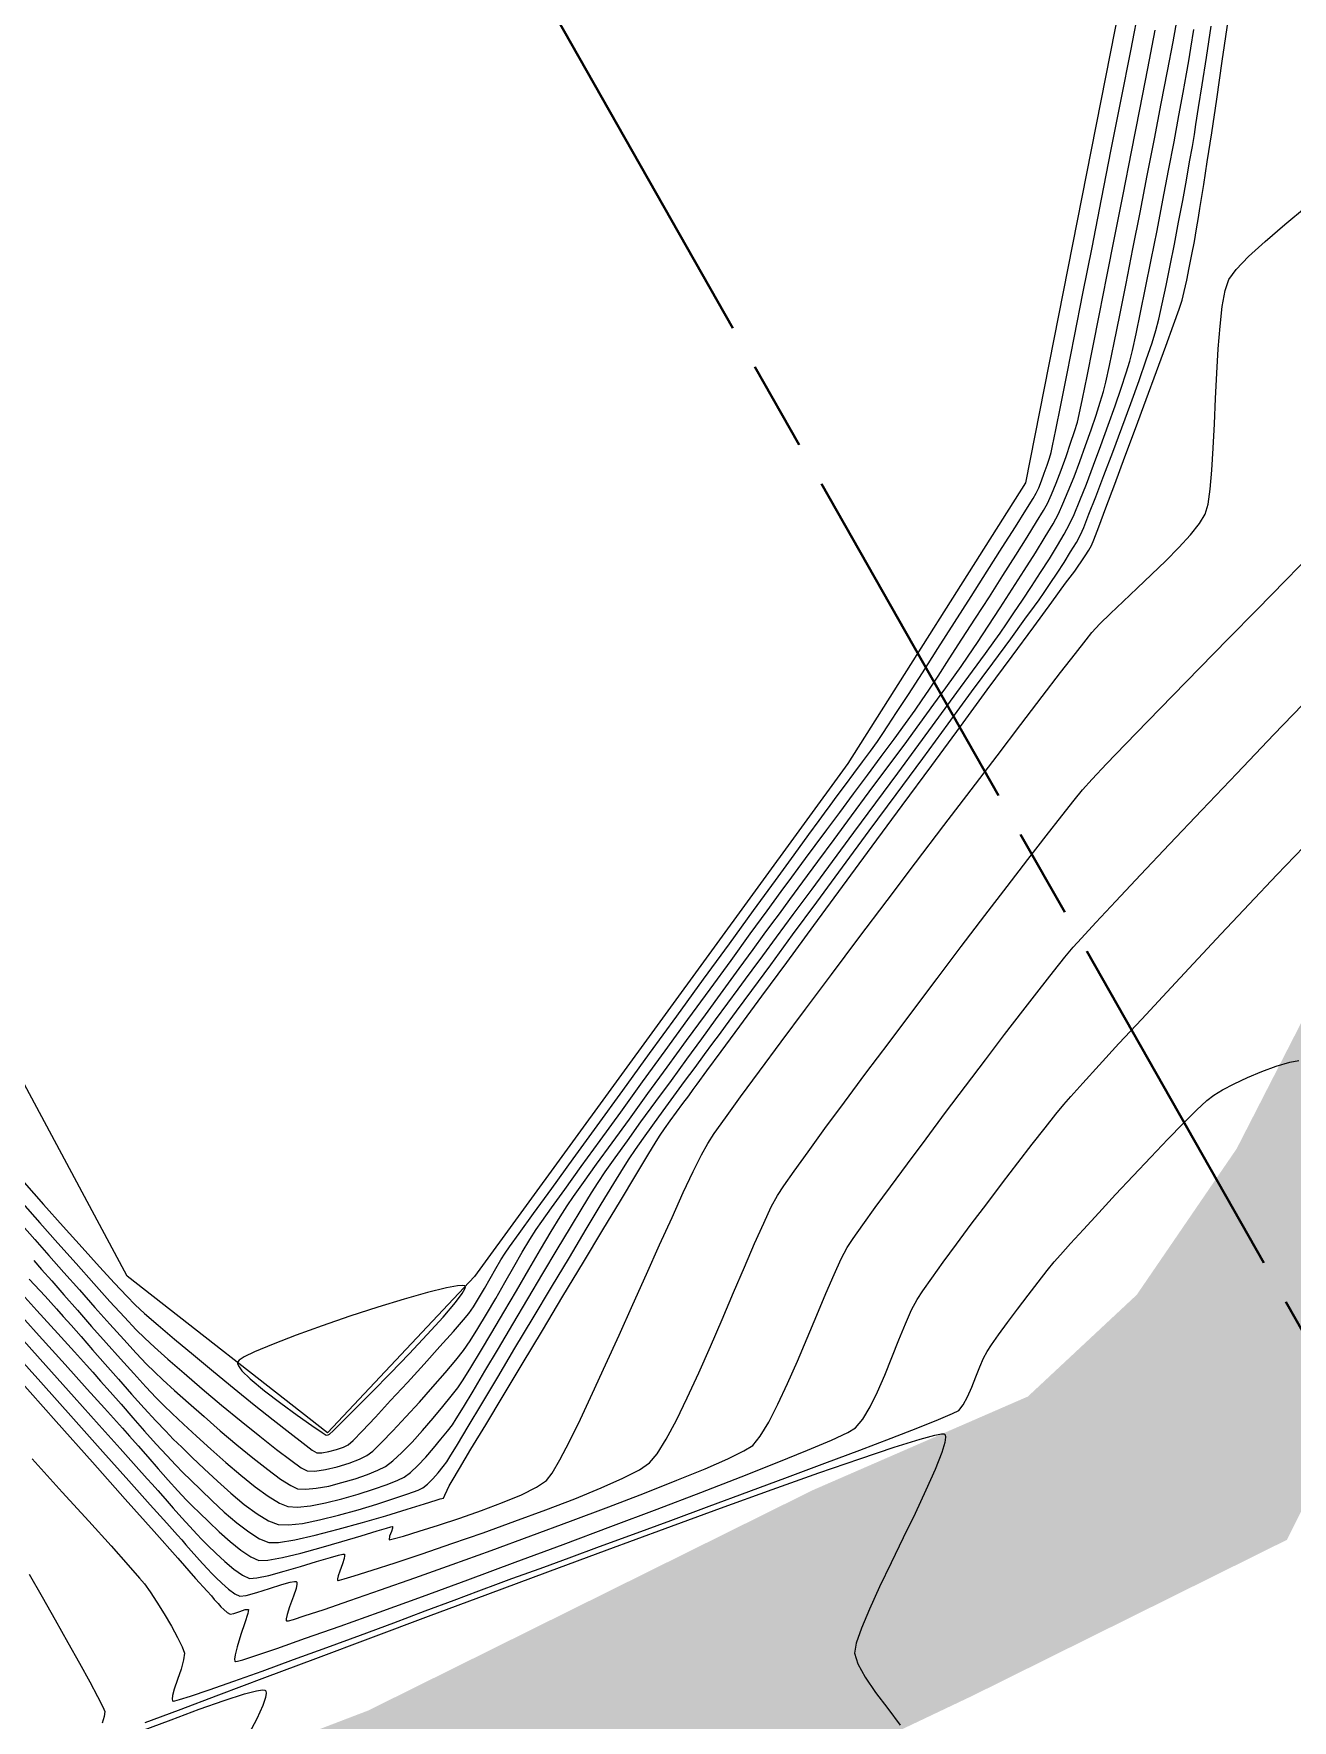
# Model space of a CAD drawing. Header units: metres. Extents: x 708941 to 724052, y 5405153 to 5413472.
# Drawn here: x 709683 to 709768.6, y 5411877.4 to 5411992.1 of the extents above; entities that cross this region are included whole.
import ezdxf

# ---------------------------------------------------------------- set-up
doc = ezdxf.new("R2010")
doc.units = ezdxf.units.M
doc.header["$LTSCALE"] = 12.7
doc.header["$MEASUREMENT"] = 0
doc.linetypes.add('ACAD_ISO08W100', pattern=[36, 24, -3, 6, -3])
for name, color, linetype in [('CONT-MJR1', 252, 'Continuous'), ('CONT-MNR1', 251, 'Continuous'), ('contornos2', 7, 'Continuous'), ('rio', 251, 'Continuous')]:
    doc.layers.add(name, color=color, linetype=linetype)
doc.layers.add('corte', color=214, linetype='ACAD_ISO08W100', lineweight=40)

msp = doc.modelspace()

# ---------------------------------------------------------------- hatches: boundary and pattern name
at = {"layer": 'rio'}
h = msp.add_hatch(dxfattribs=at)
h.set_pattern_fill('MUDST', color=256, scale=15, style=0)
h.paths.add_polyline_path([(709010.72, 5411936.38), (709004.98, 5411946.45), (709001.25, 5411958.08), (708996.13, 5411975.99), (709012.7, 5411962.98), (709030.78, 5411956.49), (709044.53, 5411951.18), (709074.83, 5411950.28), (709089.61, 5411951.82), (709102.43, 5411952.02), (709123.56, 5411954.63), (709134.73, 5411956.95), (709145.4, 5411956.95), (709168.41, 5411955.62), (709183.3, 5411955.53), (709187.67, 5411955.43), (709193.87, 5411958.4), (709194.56, 5411957.99), (709200.68, 5411965.39), (709203.1, 5411977.2), (709205.58, 5411984.02), (709211.33, 5411990.28), (709223.71, 5411994.78), (709231.07, 5411997.27), (709241.21, 5411994.8), (709265.58, 5411997.08), (709286.39, 5412000.38), (709297.9, 5412001.91), (709315.21, 5411997.24), (709326.72, 5411992.03), (709345.09, 5411985.93), (709355.27, 5411979.45), (709376.46, 5411975.37), (709391.72, 5411975.3), (709413.08, 5411978.61), (709438.83, 5411980.92), (709461.63, 5411986.21), (709475.6, 5411989.01), (709492.86, 5411992.74), (709503.45, 5411993.79), (709515.24, 5411993.79), (709532.63, 5411987.71), (709547.37, 5411983.51), (709564.71, 5411977.95), (709575.63, 5411973.62), (709587.68, 5411967.04), (709601.87, 5411958.6), (709607.56, 5411954.31), (709621.49, 5411940.03), (709647.9, 5411909.14), (709660.4, 5411897.76), (709669.81, 5411887.81), (709676.49, 5411876.15), (709682.2, 5411869.04), (709705.75, 5411878.05), (709736, 5411893.04), (709750.64, 5411899.41), (709758.05, 5411906.33), (709764.85, 5411916.27), (709770.13, 5411926.57), (709778.25, 5411949.25), (709785.66, 5411970.64), (709786.5, 5411979.16), (709785.1, 5411992.95), (709785.1, 5412008.74), (709787.55, 5412022.89), (709795.83, 5412039.06), (709803.3, 5412045.65), (709812.9, 5412054.28), (709814.49, 5412059.03), (709815.9, 5412060.78), (709822.13, 5412063.75), (709825.31, 5412072.01), (709847.55, 5412106.6), (709866.9, 5412128.06), (709875.05, 5412136.05), (709882.93, 5412155.32), (709888.97, 5412168.35), (709893.2, 5412182.51), (709907.24, 5412209.92), (709938.47, 5412236.97), (709971.6, 5412250.13), (709991.71, 5412252.94), (710005.1, 5412261.1), (710014.56, 5412263.33), (710040.82, 5412267.64), (710057.91, 5412266.41), (710076.56, 5412261.93), (710102.9, 5412255.3), (710112.79, 5412247.31), (710119.45, 5412240.72), (710131.28, 5412231.78), (710145.37, 5412209.63), (710149.4, 5412194.25), (710150.27, 5412166.43), (710139.83, 5412142.28), (710130.23, 5412129.69), (710126.33, 5412121.71), (710117.73, 5412100.96), (710114.13, 5412096.47), (710111.94, 5412085.44), (710111.94, 5412063.54), (710117.58, 5412054.18), (710137.74, 5412018.92), (710146.76, 5412008.05), (710171.4, 5411997.24), (710179.97, 5411993.95), (710184.25, 5412001.58), (710190.69, 5412018), (710194.77, 5412034.37), (710197.31, 5412050.49), (710197.31, 5412064.26), (710199.32, 5412079.72), (710201.37, 5412092.19), (710205.73, 5412098.48), (710214.95, 5412120.36), (710219.48, 5412128.98), (710230.13, 5412139.36), (710235.6, 5412142.44), (710241.85, 5412140.68), (710250.27, 5412138.84), (710280.27, 5412139.46), (710296.04, 5412143.18), (710311.35, 5412143.18), (710329.27, 5412144.22), (710333.88, 5412147.83), (710359.32, 5412147.31), (710368.97, 5412148.45), (710370.82, 5412151.38), (710390.46, 5412160.63), (710398.15, 5412171.03), (710408.65, 5412192.1), (710415.95, 5412204.58), (710425.69, 5412246.2), (710427.89, 5412275.36), (710429.04, 5412328.01), (710428.04, 5412335.01), (710422.46, 5412340.84), (710414.39, 5412351.33), (710395.98, 5412353.91), (710387.66, 5412360.04), (710378.34, 5412372.12), (710377.12, 5412383.36), (710377.12, 5412396.81), (710371.6, 5412397.8), (710368.77, 5412410.55), (710362.93, 5412436.03), (710362.93, 5412455.01), (710369.68, 5412482.49), (710374.05, 5412500.93), (710382.11, 5412513.13), (710396.48, 5412526.77), (710413.79, 5412540.1), (710438.62, 5412552.3), (710472.36, 5412570.37), (710507.51, 5412590.61), (710519.7, 5412579.46), (710499.92, 5412572.63), (710480.98, 5412561.98), (710445.54, 5412543.55), (710413.79, 5412532.5), (710411.05, 5412528.12), (710405.76, 5412520.43), (710394.25, 5412506.93), (710388.85, 5412494.92), (710386.47, 5412476.01), (710382.71, 5412446.17), (710388.72, 5412397.62), (710394.97, 5412383.05), (710398.02, 5412368.11), (710411.09, 5412363.15), (710426.51, 5412356), (710442.45, 5412348.49), (710447.05, 5412337.14), (710447.05, 5412315.92), (710441.78, 5412260.07), (710441.78, 5412194.92), (710437.48, 5412190.86), (710437.48, 5412179.96), (710422.82, 5412173.29), (710418.74, 5412164.82), (710409.45, 5412149.84), (710394.78, 5412136.49), (710379.86, 5412129.78), (710371.88, 5412127.03), (710311.73, 5412127.03), (710308.89, 5412124), (710254.14, 5412121.42), (710236.99, 5412126.6), (710229.16, 5412118.66), (710218.68, 5412095.96), (710213.59, 5412055.1), (710203.57, 5412019.88), (710201.34, 5412006.55), (710198.59, 5411993.54), (710194.4, 5411986.49), (710188.54, 5411983.77), (710175.67, 5411983.77), (710136.96, 5411996.55), (710120.35, 5412009.39), (710098.73, 5412043.32), (710098.73, 5412061.02), (710096.67, 5412091.87), (710100.83, 5412110.83), (710110.63, 5412117.13), (710123.77, 5412149.24), (710130.92, 5412166.36), (710128.79, 5412197.14), (710123.8, 5412211.38), (710113.15, 5412223.6), (710085.02, 5412238.46), (710058.13, 5412249.84), (710029.73, 5412249.84), (710015.06, 5412246.32), (710001.6, 5412242.56), (709992.04, 5412242.56), (709972.27, 5412238.6), (709963.64, 5412235.76), (709954.26, 5412232.26), (709954.26, 5412228.55), (709945.86, 5412220.35), (709925.83, 5412192.24), (709917.05, 5412177.32), (709899.37, 5412144.55), (709894.3, 5412133.07), (709891.48, 5412127.42), (709886.71, 5412118.47), (709886.71, 5412100.95), (709884.61, 5412095.01), (709863.2, 5412086.46), (709839.07, 5412054.84), (709818.25, 5412032.92), (709804.19, 5412017.18), (709804.19, 5411995.52), (709809.04, 5411990.11), (709796.13, 5411953.84), (709781.68, 5411916.41), (709768.27, 5411889.66), (709746.93, 5411879.08), (709713.1, 5411863.01), (709689.29, 5411855.41), (709697.02, 5411835.95), (709708.2, 5411825.46), (709725.86, 5411817.9), (709778.24, 5411813.93), (709792.75, 5411813.93), (709806.43, 5411818.64), (709820.66, 5411821.87), (709831.69, 5411824.63), (709853.8, 5411835.25), (709879.02, 5411846.88), (709921.68, 5411861.15), (709947.96, 5411871.32), (709969.09, 5411879.92), (709979.29, 5411886.02), (709982.27, 5411909.39), (709987.23, 5411923.13), (709997.03, 5411933.25), (710000.38, 5411927.93), (710000.38, 5411906.72), (709997.04, 5411893.11), (709991.96, 5411879.15), (709967.58, 5411866.46), (709951.2, 5411859.77), (709918.84, 5411852.05), (709894.39, 5411845.25), (709864.94, 5411830.28), (709840.16, 5411819.17), (709812.7, 5411811), (709801.26, 5411807.45), (709779.31, 5411803.47), (709766.14, 5411803.47), (709756.94, 5411797.7), (709737.23, 5411795.78), (709715.18, 5411796.68), (709708.1, 5411801.85), (709698.23, 5411815.71), (709693.86, 5411826.48), (709676.55, 5411857.93), (709667.66, 5411869.47), (709661.18, 5411881.7), (709649.81, 5411896.98), (709627.11, 5411919.87), (709613.01, 5411936.78), (709604.72, 5411946.98), (709591.67, 5411954.52), (709575.87, 5411964.64), (709557.6, 5411970.47), (709551.42, 5411973.23), (709538.02, 5411976.43), (709518.15, 5411979.68), (709504.01, 5411982), (709494.29, 5411985.04), (709479.8, 5411980.64), (709442.42, 5411967.64), (709425.43, 5411960.31), (709402.9, 5411951.24), (709383.6, 5411945.23), (709362.15, 5411938.26), (709331.55, 5411930.11), (709320.42, 5411924.96), (709306.56, 5411912.14), (709285.88, 5411895.62), (709279.31, 5411870.27), (709273.83, 5411857.41), (709264.69, 5411829.66), (709254.13, 5411801.64), (709246.31, 5411791.25), (709237.29, 5411777.87), (709219.52, 5411767.13), (709208.6, 5411765.29), (709203.92, 5411751.48), (709203.91, 5411735.92), (709205.94, 5411719.08), (709203.34, 5411708.78), (709199.33, 5411696.28), (709197.39, 5411684.19), (709189.35, 5411661.06), (709186.31, 5411649.66), (709173.04, 5411639.59), (709167.53, 5411621.08), (709166.78, 5411600.74), (709164.06, 5411585.63), (709162.73, 5411558.53), (709162.73, 5411546.6), (709165.95, 5411526.5), (709173.44, 5411512.03), (709050.6, 5411667.95), (709021.23, 5411751.02), (709026.33, 5411756.01), (709028.1, 5411762.18), (709028.65, 5411783.35), (709023.38, 5411795.31), (709011.24, 5411823.29), (709005.01, 5411832.77), (709001.76, 5411870.86)])

# ---------------------------------------------------------------- linework, layer by layer
at = {"layer": 'CONT-MJR1', "flags": 128}
for points, elevation in [([(709682.2, 5411911.06), (709683.05, 5411910.1), (709684.01, 5411909.01), (709685.03, 5411907.85), (709686.09, 5411906.66), (709687.14, 5411905.47), (709688.16, 5411904.33), (709689.11, 5411903.28), (709689.96, 5411902.36), (709690.66, 5411901.61), (709691.19, 5411901.09), (709691.77, 5411900.54), (709692.56, 5411899.82), (709693.51, 5411898.97), (709694.57, 5411898.05), (709695.68, 5411897.08), (709696.81, 5411896.13), (709697.9, 5411895.23), (709698.91, 5411894.44), (709699.78, 5411893.79), (709700.47, 5411893.35), (709700.93, 5411893.14), (709701.49, 5411893.1), (709702.21, 5411893.17), (709703.06, 5411893.32), (709703.96, 5411893.55), (709704.85, 5411893.81), (709705.69, 5411894.1), (709706.4, 5411894.39), (709706.93, 5411894.66), (709707.43, 5411895.03), (709708.04, 5411895.6), (709708.73, 5411896.31), (709709.45, 5411897.11), (709710.17, 5411897.93), (709710.83, 5411898.73), (709711.4, 5411899.44), (709711.84, 5411900.01), (709712.2, 5411900.54), (709712.73, 5411901.39), (709713.39, 5411902.48), (709714.15, 5411903.76), (709714.97, 5411905.16), (709715.83, 5411906.61), (709716.67, 5411908.05), (709717.48, 5411909.42), (709718.2, 5411910.63), (709718.82, 5411911.64), (709719.29, 5411912.38), (709719.72, 5411913.01), (709720.4, 5411913.97), (709721.29, 5411915.21), (709722.34, 5411916.67), (709723.52, 5411918.29), (709724.78, 5411920.03), (709726.09, 5411921.82), (709727.4, 5411923.63), (709728.69, 5411925.38), (709729.9, 5411927.04), (709731, 5411928.54), (709731.94, 5411929.83), (709732.7, 5411930.86), (709733.22, 5411931.57), (709733.73, 5411932.26), (709734.44, 5411933.23), (709735.32, 5411934.42), (709736.34, 5411935.8), (709737.46, 5411937.31), (709738.64, 5411938.91), (709739.85, 5411940.54), (709741.05, 5411942.16), (709742.21, 5411943.73), (709743.29, 5411945.2), (709744.25, 5411946.51), (709745.06, 5411947.63), (709745.69, 5411948.5), (709746.1, 5411949.07), (709746.58, 5411949.78), (709747.21, 5411950.72), (709747.94, 5411951.83), (709748.75, 5411953.06), (709749.58, 5411954.33), (709750.39, 5411955.6), (709751.15, 5411956.81), (709751.82, 5411957.89), (709752.36, 5411958.79), (709752.72, 5411959.46), (709753.03, 5411960.14), (709753.39, 5411961), (709753.78, 5411961.97), (709754.18, 5411963.03), (709754.57, 5411964.11), (709754.95, 5411965.17), (709755.29, 5411966.17), (709755.57, 5411967.05), (709755.79, 5411967.78), (709755.94, 5411968.42), (709756.19, 5411969.55), (709756.51, 5411971.1), (709756.9, 5411972.99), (709757.33, 5411975.14), (709757.79, 5411977.49), (709758.28, 5411979.96), (709758.77, 5411982.48), (709759.26, 5411984.97), (709759.72, 5411987.37), (709760.14, 5411989.59), (709760.52, 5411991.57), (709760.83, 5411993.23)], 240), ([(709681.71, 5411903.85), (709683.81, 5411901.51), (709685.74, 5411899.36), (709687.43, 5411897.47), (709688.86, 5411895.88), (709689.96, 5411894.65), (709690.71, 5411893.82), (709691.04, 5411893.45), (709691.43, 5411893.01), (709691.92, 5411892.45), (709692.48, 5411891.81), (709693.05, 5411891.16), (709693.6, 5411890.56), (709694.07, 5411890.04), (709694.43, 5411889.68), (709694.84, 5411889.27), (709695.38, 5411888.75), (709695.99, 5411888.19), (709696.61, 5411887.66), (709697.19, 5411887.25), (709697.66, 5411887.04), (709698.16, 5411887.07), (709698.99, 5411887.24), (709700.02, 5411887.52), (709701.14, 5411887.85), (709702.23, 5411888.18), (709703.17, 5411888.46), (709703.73, 5411888.62), (709704.01, 5411888.68), (709704.11, 5411888.69), (709704.13, 5411888.68), (709704.14, 5411888.66), (709704.14, 5411888.57), (709704.1, 5411888.38), (709703.99, 5411888.03), (709703.81, 5411887.54), (709703.7, 5411887.2), (709703.65, 5411887), (709703.66, 5411886.92), (709703.67, 5411886.9), (709703.69, 5411886.9), (709703.79, 5411886.92), (709704.1, 5411887), (709704.78, 5411887.2), (709706.01, 5411887.59), (709707.58, 5411888.1), (709709.42, 5411888.71), (709711.44, 5411889.4), (709713.57, 5411890.14), (709715.72, 5411890.92), (709717.83, 5411891.7), (709719.81, 5411892.46), (709721.59, 5411893.19), (709723.08, 5411893.85), (709724.21, 5411894.42), (709724.89, 5411894.89), (709725.41, 5411895.52), (709726.03, 5411896.52), (709726.72, 5411897.81), (709727.46, 5411899.33), (709728.24, 5411901.02), (709729.03, 5411902.82), (709729.83, 5411904.66), (709730.61, 5411906.48), (709731.35, 5411908.22), (709732.04, 5411909.82), (709732.66, 5411911.2), (709733.18, 5411912.31), (709733.6, 5411913.09), (709734.02, 5411913.74), (709734.73, 5411914.74), (709735.68, 5411916.06), (709736.83, 5411917.64), (709738.16, 5411919.44), (709739.62, 5411921.4), (709741.19, 5411923.5), (709742.81, 5411925.66), (709744.47, 5411927.85), (709746.11, 5411930.03), (709747.71, 5411932.13), (709749.23, 5411934.12), (709750.63, 5411935.95), (709751.88, 5411937.56), (709752.95, 5411938.92), (709753.78, 5411939.98), (709754.36, 5411940.68), (709755.01, 5411941.41), (709756, 5411942.46), (709757.28, 5411943.79), (709758.8, 5411945.36), (709760.51, 5411947.11), (709762.35, 5411948.99), (709764.28, 5411950.95), (709766.24, 5411952.95), (709768.18, 5411954.93), (709770.04, 5411956.84)], 235), ([(709690.32, 5411876.66), (709692.33, 5411877.42), (709694.23, 5411878.13), (709695.94, 5411878.73), (709697.33, 5411879.18), (709698.15, 5411879.39), (709698.55, 5411879.45), (709698.71, 5411879.44), (709698.75, 5411879.41), (709698.78, 5411879.37), (709698.81, 5411879.23), (709698.76, 5411878.93), (709698.57, 5411878.38), (709698.16, 5411877.49), (709697.63, 5411876.46)], 230)]:
    msp.add_lwpolyline(points, dxfattribs=dict(at, elevation=elevation))
at = {"layer": 'CONT-MNR1', "flags": 128}
for points, elevation in [([(709682.32, 5411913.97), (709683.65, 5411912.47), (709684.99, 5411910.97), (709686.27, 5411909.55), (709687.45, 5411908.24), (709688.48, 5411907.12), (709689.31, 5411906.24), (709689.89, 5411905.65), (709690.53, 5411905.07), (709691.44, 5411904.27), (709692.57, 5411903.32), (709693.85, 5411902.24), (709695.22, 5411901.11), (709696.62, 5411899.96), (709697.99, 5411898.85), (709699.27, 5411897.82), (709700.4, 5411896.93), (709701.31, 5411896.23), (709701.94, 5411895.76), (709702.24, 5411895.58), (709702.59, 5411895.57), (709703.07, 5411895.66), (709703.58, 5411895.8), (709704.06, 5411895.96), (709704.39, 5411896.12), (709704.71, 5411896.41), (709705.34, 5411897.06), (709706.23, 5411898), (709707.27, 5411899.13), (709708.41, 5411900.37), (709709.55, 5411901.62), (709710.62, 5411902.81), (709711.54, 5411903.83), (709712.22, 5411904.62), (709712.6, 5411905.07), (709712.9, 5411905.51), (709713.26, 5411906.09), (709713.65, 5411906.76), (709714.05, 5411907.45), (709714.43, 5411908.11), (709714.78, 5411908.7), (709715.06, 5411909.17), (709715.36, 5411909.59), (709716.02, 5411910.51), (709717, 5411911.86), (709718.24, 5411913.57), (709719.69, 5411915.58), (709721.32, 5411917.82), (709723.07, 5411920.23), (709724.89, 5411922.74), (709726.74, 5411925.28), (709728.57, 5411927.8), (709730.33, 5411930.22), (709731.97, 5411932.48), (709733.46, 5411934.51), (709734.73, 5411936.26), (709735.74, 5411937.65), (709736.44, 5411938.61), (709736.79, 5411939.09), (709737.18, 5411939.62), (709737.67, 5411940.28), (709738.22, 5411941.02), (709738.8, 5411941.8), (709739.38, 5411942.58), (709739.93, 5411943.32), (709740.41, 5411943.98), (709740.78, 5411944.52), (709741.12, 5411945.03), (709741.71, 5411945.94), (709742.51, 5411947.17), (709743.46, 5411948.65), (709744.52, 5411950.3), (709745.64, 5411952.06), (709746.78, 5411953.84), (709747.88, 5411955.57), (709748.9, 5411957.18), (709749.79, 5411958.59), (709750.51, 5411959.72), (709751, 5411960.51), (709751.21, 5411960.88), (709751.38, 5411961.24), (709751.57, 5411961.71), (709751.76, 5411962.24), (709751.95, 5411962.77), (709752.11, 5411963.25), (709752.23, 5411963.63), (709752.32, 5411964.08), (709752.55, 5411965.18), (709752.88, 5411966.85), (709753.31, 5411969), (709753.82, 5411971.56), (709754.39, 5411974.45), (709755.01, 5411977.58), (709755.66, 5411980.88), (709756.32, 5411984.26), (709756.99, 5411987.65), (709757.64, 5411990.96), (709758.26, 5411994.13)], 242), ([(709681.55, 5411907.07), (709683.19, 5411905.26), (709684.61, 5411903.7), (709685.75, 5411902.45), (709686.57, 5411901.55), (709687.01, 5411901.06), (709687.53, 5411900.46), (709688.18, 5411899.72), (709688.93, 5411898.88), (709689.72, 5411897.97), (709690.52, 5411897.06), (709691.31, 5411896.18), (709692.03, 5411895.39), (709692.65, 5411894.73), (709693.13, 5411894.24), (709693.67, 5411893.72), (709694.35, 5411893.06), (709695.12, 5411892.31), (709695.95, 5411891.55), (709696.8, 5411890.82), (709697.61, 5411890.2), (709698.35, 5411889.73), (709698.97, 5411889.48), (709699.65, 5411889.48), (709700.74, 5411889.66), (709702.13, 5411889.98), (709703.7, 5411890.38), (709705.35, 5411890.84), (709706.95, 5411891.3), (709708.39, 5411891.74), (709709.57, 5411892.1), (709710.36, 5411892.35), (709710.65, 5411892.44), (709710.76, 5411892.47), (709710.86, 5411892.5), (709710.95, 5411892.69), (709711.12, 5411893.05), (709711.26, 5411893.34), (709711.45, 5411893.67), (709711.96, 5411894.52), (709712.74, 5411895.82), (709713.75, 5411897.49), (709714.92, 5411899.45), (709716.22, 5411901.61), (709717.6, 5411903.9), (709719, 5411906.24), (709720.39, 5411908.54), (709721.71, 5411910.74), (709722.91, 5411912.73), (709723.95, 5411914.46), (709724.78, 5411915.83), (709725.35, 5411916.77), (709725.62, 5411917.19), (709725.91, 5411917.62), (709726.3, 5411918.16), (709726.73, 5411918.75), (709727.16, 5411919.34), (709727.56, 5411919.87), (709727.87, 5411920.29), (709728.14, 5411920.67), (709728.8, 5411921.56), (709729.77, 5411922.88), (709731.03, 5411924.6), (709732.54, 5411926.64), (709734.23, 5411928.94), (709736.08, 5411931.45), (709738.03, 5411934.11), (709740.05, 5411936.85), (709742.09, 5411939.62), (709744.11, 5411942.35), (709746.05, 5411945), (709747.88, 5411947.49), (709749.56, 5411949.77), (709751.04, 5411951.78), (709752.27, 5411953.45), (709753.21, 5411954.74), (709753.83, 5411955.57), (709754.06, 5411955.9), (709754.27, 5411956.2), (709754.53, 5411956.6), (709754.79, 5411957), (709754.97, 5411957.32), (709755.12, 5411957.69), (709755.46, 5411958.58), (709755.95, 5411959.88), (709756.56, 5411961.49), (709757.24, 5411963.33), (709757.97, 5411965.28), (709758.7, 5411967.25), (709759.4, 5411969.15), (709760.03, 5411970.87), (709760.55, 5411972.32), (709760.93, 5411973.39), (709761.13, 5411974), (709761.28, 5411974.6), (709761.45, 5411975.35), (709761.62, 5411976.2), (709761.8, 5411977.1), (709761.97, 5411978), (709762.12, 5411978.86), (709762.25, 5411979.62), (709762.35, 5411980.23), (709762.44, 5411980.77), (709762.61, 5411981.86), (709762.85, 5411983.42), (709763.15, 5411985.39), (709763.49, 5411987.68), (709763.87, 5411990.25), (709764.28, 5411993)], 237), ([(709682.22, 5411912.56), (709683.39, 5411911.23), (709684.63, 5411909.84), (709685.86, 5411908.45), (709687.06, 5411907.11), (709688.17, 5411905.88), (709689.15, 5411904.81), (709689.96, 5411903.95), (709690.54, 5411903.37), (709691.19, 5411902.77), (709692.1, 5411901.96), (709693.21, 5411901), (709694.45, 5411899.94), (709695.77, 5411898.83), (709697.1, 5411897.74), (709698.36, 5411896.71), (709699.51, 5411895.8), (709700.47, 5411895.07), (709701.18, 5411894.57), (709701.58, 5411894.36), (709702.12, 5411894.34), (709702.83, 5411894.44), (709703.64, 5411894.63), (709704.45, 5411894.88), (709705.15, 5411895.14), (709705.66, 5411895.39), (709706.05, 5411895.7), (709706.66, 5411896.29), (709707.43, 5411897.08), (709708.31, 5411898.02), (709709.23, 5411899.03), (709710.14, 5411900.06), (709710.98, 5411901.03), (709711.7, 5411901.88), (709712.22, 5411902.54), (709712.68, 5411903.2), (709713.21, 5411904.04), (709713.8, 5411905.02), (709714.42, 5411906.08), (709715.04, 5411907.17), (709715.66, 5411908.24), (709716.23, 5411909.23), (709716.74, 5411910.09), (709717.17, 5411910.77), (709717.55, 5411911.31), (709718.21, 5411912.24), (709719.12, 5411913.5), (709720.23, 5411915.05), (709721.52, 5411916.82), (709722.93, 5411918.76), (709724.42, 5411920.82), (709725.96, 5411922.94), (709727.5, 5411925.05), (709729.01, 5411927.12), (709730.44, 5411929.08), (709731.75, 5411930.88), (709732.9, 5411932.46), (709733.86, 5411933.76), (709734.57, 5411934.74), (709735, 5411935.33), (709735.5, 5411936.01), (709736.17, 5411936.9), (709736.96, 5411937.97), (709737.84, 5411939.15), (709738.77, 5411940.41), (709739.72, 5411941.69), (709740.65, 5411942.95), (709741.53, 5411944.14), (709742.31, 5411945.21), (709742.96, 5411946.11), (709743.44, 5411946.8), (709743.9, 5411947.47), (709744.53, 5411948.43), (709745.29, 5411949.6), (709746.15, 5411950.93), (709747.08, 5411952.36), (709748.02, 5411953.82), (709748.94, 5411955.27), (709749.81, 5411956.65), (709750.59, 5411957.88), (709751.23, 5411958.92), (709751.7, 5411959.7), (709751.97, 5411960.17), (709752.24, 5411960.78), (709752.56, 5411961.56), (709752.9, 5411962.44), (709753.24, 5411963.36), (709753.55, 5411964.26), (709753.81, 5411965.06), (709754.01, 5411965.7), (709754.13, 5411966.22), (709754.35, 5411967.29), (709754.67, 5411968.83), (709755.06, 5411970.78), (709755.52, 5411973.07), (709756.02, 5411975.61), (709756.56, 5411978.35), (709757.13, 5411981.2), (709757.69, 5411984.1), (709758.26, 5411986.97), (709758.8, 5411989.75), (709759.3, 5411992.36)], 241), ([(709682.68, 5411907.39), (709683.75, 5411906.23), (709684.53, 5411905.37), (709684.99, 5411904.86), (709685.52, 5411904.26), (709686.2, 5411903.49), (709686.99, 5411902.59), (709687.85, 5411901.61), (709688.75, 5411900.59), (709689.64, 5411899.58), (709690.5, 5411898.62), (709691.29, 5411897.76), (709691.96, 5411897.05), (709692.48, 5411896.52), (709693.05, 5411895.97), (709693.77, 5411895.27), (709694.59, 5411894.48), (709695.48, 5411893.65), (709696.4, 5411892.83), (709697.31, 5411892.07), (709698.18, 5411891.43), (709698.96, 5411890.96), (709699.62, 5411890.7), (709700.31, 5411890.67), (709701.28, 5411890.78), (709702.44, 5411891.02), (709703.73, 5411891.33), (709705.05, 5411891.7), (709706.33, 5411892.09), (709707.49, 5411892.47), (709708.45, 5411892.8), (709709.14, 5411893.05), (709709.47, 5411893.2), (709709.78, 5411893.44), (709710.14, 5411893.81), (709710.51, 5411894.23), (709710.84, 5411894.64), (709711.09, 5411894.96), (709711.31, 5411895.31), (709711.81, 5411896.14), (709712.55, 5411897.37), (709713.48, 5411898.92), (709714.56, 5411900.72), (709715.73, 5411902.69), (709716.97, 5411904.76), (709718.22, 5411906.85), (709719.44, 5411908.88), (709720.58, 5411910.79), (709721.6, 5411912.49), (709722.46, 5411913.9), (709723.11, 5411914.96), (709723.51, 5411915.59), (709723.93, 5411916.22), (709724.48, 5411916.99), (709725.12, 5411917.88), (709725.82, 5411918.84), (709726.55, 5411919.84), (709727.28, 5411920.84), (709727.99, 5411921.8), (709728.64, 5411922.68), (709729.2, 5411923.44), (709729.65, 5411924.05), (709730.06, 5411924.61), (709730.81, 5411925.63), (709731.85, 5411927.04), (709733.14, 5411928.79), (709734.63, 5411930.81), (709736.27, 5411933.04), (709738.03, 5411935.42), (709739.84, 5411937.89), (709741.68, 5411940.37), (709743.48, 5411942.82), (709745.21, 5411945.17), (709746.81, 5411947.35), (709748.25, 5411949.31), (709749.48, 5411950.97), (709750.44, 5411952.29), (709751.1, 5411953.19), (709751.41, 5411953.62), (709751.74, 5411954.11), (709752.16, 5411954.73), (709752.63, 5411955.43), (709753.1, 5411956.16), (709753.55, 5411956.87), (709753.94, 5411957.51), (709754.22, 5411958.03), (709754.44, 5411958.54), (709754.8, 5411959.43), (709755.27, 5411960.63), (709755.82, 5411962.07), (709756.42, 5411963.66), (709757.04, 5411965.32), (709757.64, 5411966.97), (709758.21, 5411968.54), (709758.7, 5411969.94), (709759.09, 5411971.09), (709759.35, 5411971.93), (709759.55, 5411972.71), (709759.79, 5411973.75), (709760.05, 5411974.99), (709760.33, 5411976.36), (709760.62, 5411977.82), (709760.9, 5411979.31), (709761.18, 5411980.78), (709761.43, 5411982.16), (709761.65, 5411983.4), (709761.84, 5411984.45), (709761.97, 5411985.26), (709762.08, 5411985.96), (709762.26, 5411987.11), (709762.51, 5411988.65), (709762.79, 5411990.51), (709763.12, 5411992.63)], 238), ([(709682.98, 5411908.66), (709683.51, 5411908.06), (709684.21, 5411907.27), (709685.04, 5411906.33), (709685.95, 5411905.28), (709686.92, 5411904.18), (709687.91, 5411903.07), (709688.88, 5411901.98), (709689.79, 5411900.97), (709690.61, 5411900.07), (709691.31, 5411899.33), (709691.84, 5411898.8), (709692.41, 5411898.25), (709693.17, 5411897.54), (709694.06, 5411896.71), (709695.04, 5411895.83), (709696.06, 5411894.92), (709697.08, 5411894.06), (709698.05, 5411893.27), (709698.94, 5411892.62), (709699.7, 5411892.15), (709700.28, 5411891.92), (709700.94, 5411891.88), (709701.81, 5411891.97), (709702.84, 5411892.17), (709703.94, 5411892.44), (709705.06, 5411892.76), (709706.11, 5411893.1), (709707.03, 5411893.42), (709707.75, 5411893.71), (709708.2, 5411893.93), (709708.63, 5411894.25), (709709.12, 5411894.71), (709709.66, 5411895.28), (709710.19, 5411895.89), (709710.69, 5411896.5), (709711.13, 5411897.05), (709711.47, 5411897.48), (709711.73, 5411897.89), (709712.22, 5411898.68), (709712.88, 5411899.78), (709713.69, 5411901.14), (709714.61, 5411902.68), (709715.59, 5411904.34), (709716.61, 5411906.06), (709717.63, 5411907.77), (709718.61, 5411909.41), (709719.51, 5411910.92), (709720.3, 5411912.22), (709720.94, 5411913.27), (709721.4, 5411913.98), (709721.88, 5411914.7), (709722.55, 5411915.65), (709723.38, 5411916.8), (709724.31, 5411918.09), (709725.32, 5411919.49), (709726.38, 5411920.92), (709727.43, 5411922.36), (709728.45, 5411923.75), (709729.39, 5411925.03), (709730.23, 5411926.17), (709730.92, 5411927.12), (709731.43, 5411927.81), (709731.88, 5411928.42), (709732.6, 5411929.4), (709733.54, 5411930.67), (709734.67, 5411932.2), (709735.95, 5411933.93), (709737.34, 5411935.81), (709738.8, 5411937.79), (709740.29, 5411939.81), (709741.78, 5411941.83), (709743.22, 5411943.78), (709744.57, 5411945.62), (709745.81, 5411947.3), (709746.88, 5411948.77), (709747.76, 5411949.97), (709748.39, 5411950.84), (709748.75, 5411951.35), (709749.18, 5411951.97), (709749.69, 5411952.73), (709750.27, 5411953.59), (709750.89, 5411954.52), (709751.51, 5411955.47), (709752.11, 5411956.41), (709752.65, 5411957.3), (709753.12, 5411958.09), (709753.47, 5411958.75), (709753.78, 5411959.42), (709754.17, 5411960.36), (709754.62, 5411961.49), (709755.11, 5411962.77), (709755.61, 5411964.12), (709756.11, 5411965.49), (709756.57, 5411966.81), (709756.99, 5411968.02), (709757.33, 5411969.05), (709757.57, 5411969.85), (709757.75, 5411970.58), (709758, 5411971.7), (709758.3, 5411973.15), (709758.65, 5411974.85), (709759.03, 5411976.74), (709759.43, 5411978.74), (709759.83, 5411980.8), (709760.22, 5411982.83), (709760.59, 5411984.78), (709760.92, 5411986.56), (709761.21, 5411988.12), (709761.43, 5411989.39), (709761.59, 5411990.29), (709761.73, 5411991.15), (709761.93, 5411992.41)], 239), ([(709681.39, 5411905.72), (709683.36, 5411903.54), (709685.12, 5411901.59), (709686.61, 5411899.92), (709687.8, 5411898.61), (709688.62, 5411897.7), (709689.02, 5411897.25), (709689.49, 5411896.72), (709690.08, 5411896.05), (709690.74, 5411895.3), (709691.44, 5411894.5), (709692.14, 5411893.72), (709692.79, 5411893), (709693.35, 5411892.39), (709693.78, 5411891.96), (709694.27, 5411891.49), (709694.89, 5411890.88), (709695.6, 5411890.21), (709696.35, 5411889.54), (709697.08, 5411888.95), (709697.75, 5411888.5), (709698.31, 5411888.26), (709698.92, 5411888.28), (709699.91, 5411888.46), (709701.15, 5411888.76), (709702.54, 5411889.14), (709703.95, 5411889.55), (709705.26, 5411889.94), (709706.35, 5411890.27), (709706.98, 5411890.46), (709707.28, 5411890.54), (709707.37, 5411890.56), (709707.39, 5411890.56), (709707.4, 5411890.54), (709707.39, 5411890.45), (709707.32, 5411890.23), (709707.2, 5411889.91), (709707.16, 5411889.66), (709707.44, 5411889.72), (709708.15, 5411889.92), (709709.22, 5411890.24), (709710.52, 5411890.65), (709711.97, 5411891.13), (709713.46, 5411891.65), (709714.89, 5411892.19), (709716.18, 5411892.73), (709717.2, 5411893.24), (709717.87, 5411893.7), (709718.26, 5411894.2), (709718.79, 5411895.1), (709719.44, 5411896.35), (709720.19, 5411897.88), (709721.02, 5411899.63), (709721.9, 5411901.56), (709722.82, 5411903.58), (709723.75, 5411905.66), (709724.68, 5411907.73), (709725.57, 5411909.72), (709726.42, 5411911.6), (709727.19, 5411913.28), (709727.86, 5411914.72), (709728.42, 5411915.85), (709728.85, 5411916.63), (709729.29, 5411917.3), (709730.05, 5411918.37), (709731.09, 5411919.81), (709732.37, 5411921.55), (709733.85, 5411923.55), (709735.5, 5411925.76), (709737.27, 5411928.13), (709739.14, 5411930.61), (709741.06, 5411933.16), (709743, 5411935.72), (709744.92, 5411938.25), (709746.78, 5411940.69), (709748.54, 5411943.01), (709750.17, 5411945.14), (709751.62, 5411947.04), (709752.87, 5411948.67), (709753.88, 5411949.97), (709754.6, 5411950.89), (709755, 5411951.38), (709755.54, 5411951.97), (709756.27, 5411952.69), (709757.13, 5411953.51), (709758.08, 5411954.4), (709759.06, 5411955.34), (709760.02, 5411956.27), (709760.92, 5411957.18), (709761.7, 5411958.04), (709762.31, 5411958.81), (709762.7, 5411959.45), (709762.9, 5411960.12), (709763.05, 5411961.14), (709763.17, 5411962.44), (709763.26, 5411963.94), (709763.35, 5411965.59), (709763.42, 5411967.31), (709763.5, 5411969.04), (709763.6, 5411970.7), (709763.72, 5411972.24), (709763.87, 5411973.58), (709764.07, 5411974.66), (709764.32, 5411975.4), (709764.81, 5411976.08), (709765.65, 5411976.96), (709766.79, 5411977.99), (709768.13, 5411979.15), (709769.61, 5411980.38)], 236), ([(709681.09, 5411903.04), (709683.46, 5411900.38), (709685.68, 5411897.9), (709687.69, 5411895.65), (709689.45, 5411893.68), (709690.91, 5411892.05), (709692.03, 5411890.8), (709692.76, 5411889.98), (709693.05, 5411889.65), (709693.33, 5411889.33), (709693.69, 5411888.92), (709694.08, 5411888.48), (709694.47, 5411888.04), (709694.82, 5411887.66), (709695.08, 5411887.39), (709695.38, 5411887.1), (709695.79, 5411886.71), (709696.23, 5411886.31), (709696.66, 5411885.99), (709697, 5411885.82), (709697.44, 5411885.87), (709698.17, 5411886.08), (709699.03, 5411886.35), (709699.87, 5411886.62), (709700.43, 5411886.77), (709700.72, 5411886.82), (709700.83, 5411886.82), (709700.86, 5411886.8), (709700.88, 5411886.77), (709700.89, 5411886.64), (709700.83, 5411886.35), (709700.66, 5411885.83), (709700.39, 5411885.1), (709700.22, 5411884.58), (709700.16, 5411884.29), (709700.16, 5411884.17), (709700.18, 5411884.14), (709700.2, 5411884.14), (709700.31, 5411884.16), (709700.65, 5411884.25), (709701.39, 5411884.48), (709702.74, 5411884.93), (709704.49, 5411885.53), (709706.57, 5411886.25), (709708.92, 5411887.08), (709711.45, 5411887.98), (709714.11, 5411888.94), (709716.82, 5411889.93), (709719.51, 5411890.93), (709722.11, 5411891.9), (709724.55, 5411892.84), (709726.76, 5411893.72), (709728.68, 5411894.5), (709730.22, 5411895.17), (709731.32, 5411895.71), (709731.91, 5411896.08), (709732.42, 5411896.71), (709733, 5411897.67), (709733.63, 5411898.88), (709734.29, 5411900.29), (709734.96, 5411901.82), (709735.62, 5411903.39), (709736.27, 5411904.94), (709736.89, 5411906.41), (709737.45, 5411907.71), (709737.94, 5411908.78), (709738.35, 5411909.55), (709738.75, 5411910.16), (709739.4, 5411911.09), (709740.25, 5411912.27), (709741.28, 5411913.68), (709742.45, 5411915.25), (709743.71, 5411916.95), (709745.04, 5411918.73), (709746.4, 5411920.53), (709747.75, 5411922.31), (709749.06, 5411924.03), (709750.3, 5411925.64), (709751.41, 5411927.08), (709752.38, 5411928.32), (709753.16, 5411929.3), (709753.72, 5411929.98), (709754.28, 5411930.6), (709755.26, 5411931.66), (709756.62, 5411933.12), (709758.31, 5411934.91), (709760.29, 5411936.99), (709762.49, 5411939.3), (709764.87, 5411941.8), (709767.39, 5411944.44), (709769.99, 5411947.16)], 234), ([(709681.85, 5411900.7), (709684.5, 5411897.71), (709686.97, 5411894.94), (709689.21, 5411892.42), (709691.17, 5411890.23), (709692.78, 5411888.41), (709694, 5411887.04), (709694.78, 5411886.16), (709695.07, 5411885.84), (709695.27, 5411885.61), (709695.53, 5411885.32), (709695.72, 5411885.11), (709695.91, 5411884.93), (709696.15, 5411884.72), (709696.35, 5411884.6), (709696.6, 5411884.65), (709697, 5411884.79), (709697.38, 5411884.91), (709697.6, 5411884.92), (709697.55, 5411884.64), (709697.35, 5411884.01), (709697.08, 5411883.21), (709696.82, 5411882.39), (709696.68, 5411881.84), (709696.65, 5411881.54), (709696.67, 5411881.41), (709696.69, 5411881.38), (709696.71, 5411881.38), (709696.84, 5411881.4), (709697.21, 5411881.5), (709698.03, 5411881.77), (709699.53, 5411882.27), (709701.48, 5411882.96), (709703.83, 5411883.79), (709706.5, 5411884.75), (709709.43, 5411885.81), (709712.53, 5411886.95), (709715.75, 5411888.14), (709719.02, 5411889.35), (709722.25, 5411890.56), (709725.4, 5411891.75), (709728.38, 5411892.89), (709731.12, 5411893.95), (709733.57, 5411894.92), (709735.64, 5411895.76), (709737.27, 5411896.44), (709738.38, 5411896.96), (709738.92, 5411897.27), (709739.4, 5411897.86), (709739.9, 5411898.7), (709740.4, 5411899.73), (709740.9, 5411900.87), (709741.39, 5411902.07), (709741.86, 5411903.26), (709742.31, 5411904.35), (709742.73, 5411905.3), (709743.11, 5411906.02), (709743.5, 5411906.61), (709744.1, 5411907.47), (709744.87, 5411908.54), (709745.78, 5411909.78), (709746.78, 5411911.13), (709747.84, 5411912.53), (709748.91, 5411913.95), (709749.95, 5411915.31), (709750.93, 5411916.58), (709751.81, 5411917.7), (709752.54, 5411918.62), (709753.08, 5411919.28), (709753.57, 5411919.83), (709754.39, 5411920.74), (709755.49, 5411921.95), (709756.84, 5411923.42), (709758.39, 5411925.09), (709760.09, 5411926.92), (709761.91, 5411928.87), (709763.79, 5411930.88), (709765.7, 5411932.9), (709767.59, 5411934.9), (709769.42, 5411936.81)], 233), ([(709682.87, 5411895.16), (709684.92, 5411892.91), (709686.72, 5411890.92), (709688.24, 5411889.25), (709689.41, 5411887.94), (709690.19, 5411887.06), (709690.53, 5411886.66), (709690.9, 5411886.13), (709691.36, 5411885.42), (709691.86, 5411884.62), (709692.35, 5411883.79), (709692.77, 5411883.02), (709693.08, 5411882.38), (709693.23, 5411881.96), (709693.18, 5411881.49), (709693.01, 5411880.86), (709692.77, 5411880.16), (709692.54, 5411879.49), (709692.43, 5411879.06), (709692.4, 5411878.82), (709692.42, 5411878.72), (709692.44, 5411878.69), (709692.46, 5411878.69), (709692.58, 5411878.7), (709692.91, 5411878.79), (709693.64, 5411879.02), (709694.93, 5411879.46), (709696.59, 5411880.04), (709698.52, 5411880.73), (709700.66, 5411881.51), (709702.92, 5411882.33), (709705.22, 5411883.18), (709707.48, 5411884.02), (709709.63, 5411884.82), (709711.59, 5411885.55), (709713.28, 5411886.18), (709714.61, 5411886.68), (709715.52, 5411887.02), (709716.36, 5411887.33), (709717.69, 5411887.81), (709719.42, 5411888.44), (709721.48, 5411889.2), (709723.81, 5411890.05), (709726.33, 5411890.98), (709728.96, 5411891.95), (709731.64, 5411892.94), (709734.28, 5411893.92), (709736.83, 5411894.87), (709739.21, 5411895.76), (709741.34, 5411896.57), (709743.15, 5411897.28), (709744.56, 5411897.84), (709745.52, 5411898.25), (709745.94, 5411898.46), (709746.23, 5411898.84), (709746.53, 5411899.39), (709746.82, 5411900.04), (709747.1, 5411900.74), (709747.37, 5411901.43), (709747.63, 5411902.03), (709747.86, 5411902.48), (709748.16, 5411902.93), (709748.64, 5411903.61), (709749.25, 5411904.44), (709749.93, 5411905.36), (709750.65, 5411906.3), (709751.34, 5411907.2), (709751.95, 5411907.98), (709752.44, 5411908.57), (709752.86, 5411909.05), (709753.54, 5411909.81), (709754.42, 5411910.78), (709755.46, 5411911.91), (709756.61, 5411913.15), (709757.81, 5411914.43), (709759.01, 5411915.7), (709760.16, 5411916.91), (709761.22, 5411917.99), (709762.12, 5411918.89), (709762.83, 5411919.55), (709763.29, 5411919.92), (709763.88, 5411920.27), (709764.67, 5411920.68), (709765.59, 5411921.11), (709766.57, 5411921.53), (709767.55, 5411921.89), (709768.46, 5411922.15), (709769.09, 5411922.27)], 232), ([(709690.56, 5411877.24), (709692.83, 5411878.08), (709695.57, 5411879.11), (709698.71, 5411880.29), (709702.19, 5411881.59), (709705.93, 5411882.99), (709709.85, 5411884.46), (709713.89, 5411885.97), (709717.97, 5411887.49), (709722.01, 5411888.99), (709725.95, 5411890.44), (709729.72, 5411891.81), (709733.23, 5411893.08), (709736.42, 5411894.21), (709739.21, 5411895.18), (709741.54, 5411895.96), (709743.32, 5411896.52), (709744.31, 5411896.79), (709744.77, 5411896.88), (709744.93, 5411896.88), (709744.97, 5411896.86), (709745, 5411896.81), (709745.03, 5411896.65), (709744.99, 5411896.29), (709744.78, 5411895.6), (709744.33, 5411894.44), (709743.7, 5411893.04), (709742.96, 5411891.46), (709742.15, 5411889.79), (709741.33, 5411888.1), (709740.55, 5411886.46), (709739.86, 5411884.95), (709739.31, 5411883.64), (709738.96, 5411882.62), (709738.85, 5411881.96), (709739.07, 5411881.23), (709739.57, 5411880.32), (709740.28, 5411879.28), (709741.1, 5411878.18), (709741.94, 5411877.06)], 231), ([(709682.67, 5411887.32), (709683.56, 5411885.78), (709684.45, 5411884.21), (709685.31, 5411882.68), (709686.1, 5411881.26), (709686.79, 5411880.01), (709687.33, 5411879), (709687.69, 5411878.3), (709687.82, 5411877.99), (709687.78, 5411877.65), (709687.64, 5411877.19)], 231)]:
    msp.add_lwpolyline(points, dxfattribs=dict(at, elevation=elevation))
at = {"layer": 'CONT-MNR1', "elevation": 243, "flags": 128}
msp.add_lwpolyline([(709712.35, 5411906.91), (709712.32, 5411906.94), (709712.18, 5411906.97), (709711.82, 5411906.94), (709711.07, 5411906.8), (709709.78, 5411906.48), (709708.19, 5411906.03), (709706.39, 5411905.48), (709704.5, 5411904.87), (709702.62, 5411904.22), (709700.84, 5411903.59), (709699.27, 5411902.98), (709698.01, 5411902.45), (709697.3, 5411902.1), (709696.97, 5411901.89), (709696.86, 5411901.78), (709696.84, 5411901.73), (709696.84, 5411901.66), (709696.91, 5411901.49), (709697.15, 5411901.16), (709697.72, 5411900.61), (709698.68, 5411899.8), (709699.8, 5411898.95), (709700.92, 5411898.14), (709701.91, 5411897.45), (709702.62, 5411896.97), (709702.89, 5411896.79), (709703.01, 5411896.81), (709703.12, 5411896.85), (709703.36, 5411897.08), (709703.97, 5411897.69), (709704.89, 5411898.6), (709706.01, 5411899.73), (709707.26, 5411901), (709708.54, 5411902.32), (709709.76, 5411903.62), (709710.84, 5411904.81), (709711.69, 5411905.81), (709712.15, 5411906.42), (709712.33, 5411906.74), (709712.36, 5411906.87)], close=True, dxfattribs=at)
at = {"layer": 'contornos2', "color": 30}
msp.add_lwpolyline([(709760.07, 5412010.23), (709750.47, 5411961.58), (709738.39, 5411942.48), (709712.97, 5411907.57), (709702.97, 5411896.94), (709689.34, 5411907.59), (709689.34, 5411907.59), (709669.18, 5411945.2), (709662.99, 5411980.24), (709653.5, 5411994.99)], dxfattribs=at)
at = {"layer": 'corte', "color": 6, "ltscale": 0.08}
msp.add_line((709875.12, 5411717.7), (709685.93, 5412050.65), dxfattribs=at)
msp.add_line((709875.12, 5411717.7), (709685.93, 5412050.65), dxfattribs=at)

doc.saveas('drawing.dxf')
